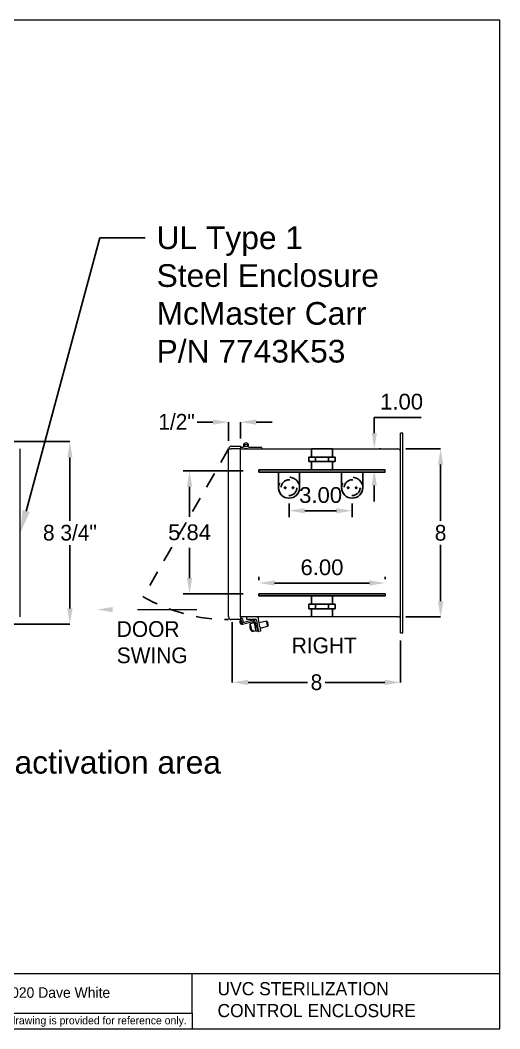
# Model space of a CAD drawing. Header units: inches. Extents: x -12.5 to 10.8, y 0.2 to 8.2.
# Drawn here: x -5.84 to -2.04, y 0.25 to 8.25 of the extents above; entities that cross this region are included whole.
import ezdxf
from ezdxf import colors
from ezdxf.entities.mleader import LeaderData, LeaderLine
from ezdxf.math import Vec2, Vec3

# ---------------------------------------------------------------- set-up
doc = ezdxf.new("R2010")
doc.units = ezdxf.units.IN
doc.header["$MEASUREMENT"] = 0
doc.header["$PDSIZE"] = -1
for name, pattern in [('HIDDEN2', [0.1875, 0.125, -0.0625]), ('SLD-Dashed', [0.075, 0.05, -0.025]), ('SLD-Solid', [0])]:
    doc.linetypes.add(name, pattern=pattern)
doc.styles.add('SLDTEXTSTYLE0', font='arial.ttf', dxfattribs={"width": 0.948})
doc.styles.get("Standard").update_dxf_attribs({"font": 'arial.ttf'})
doc.dimstyles.new('SLDDIMSTYLE0', dxfattribs={"dimtxt": 0.125, "dimasz": 0.125, "dimexe": 0, "dimexo": 0.0625, "dimgap": 0.03125, "dimtad": 0, "dimtih": 1, "dimtoh": 1, "dimlfac": 6, "dimrnd": 1e-09, "dimzin": 12, "dimdsep": 46, "dimlunit": 5, "dimtxsty": 'SLDTEXTSTYLE0', "dimsah": 1, "dimcen": 0.09, "dimadec": 0, "dimazin": 0, "dimtfac": 1, "dimtofl": 0, "dimtmove": 0, "dimatfit": 3, "dimfxl": 1, "dimfrac": 2, "dimtolj": 1, "dimtzin": 12, "dimarcsym": 0})
doc.dimstyles.new('SLDDIMSTYLE1', dxfattribs={"dimtxt": 0.125, "dimasz": 0.125, "dimexe": 0, "dimexo": 0.0625, "dimgap": 0.03125, "dimtad": 0, "dimtih": 1, "dimtoh": 1, "dimlfac": 6, "dimrnd": 1e-09, "dimzin": 12, "dimdsep": 46, "dimlunit": 5, "dimtxsty": 'SLDTEXTSTYLE0', "dimsah": 1, "dimcen": 0.09, "dimadec": 0, "dimazin": 0, "dimtfac": 1, "dimtofl": 0, "dimtmove": 0, "dimatfit": 3, "dimfxl": 1, "dimfrac": 2, "dimtolj": 1, "dimtzin": 12, "dimarcsym": 0})
doc.dimstyles.get("Standard").update_dxf_attribs({"dimtxt": 0.18, "dimasz": 0.18, "dimexe": 0.18, "dimexo": 0.0625, "dimgap": 0.09, "dimtad": 0, "dimtih": 1, "dimtoh": 1, "dimdec": 4, "dimzin": 0, "dimdsep": 46, "dimtxsty": 'Standard', "dimcen": 0.09, "dimadec": 0, "dimazin": 0, "dimtfac": 1, "dimtdec": 4, "dimtofl": 0, "dimtmove": 0, "dimatfit": 3, "dimfxl": 1, "dimtolj": 1, "dimtzin": 0, "dimarcsym": 0})

# ---------------------------------------------------------------- blocks, each defined once
blk = doc.blocks.new('Shortened Dimensions Statement')
at = {"color": 7, "linetype": 'SLD-Solid', "lineweight": 0, "insert": (-1.0243, 0.0328), "char_height": 0.0625, "attachment_point": 1, "style": 'SLDTEXTSTYLE0'}
blk.add_mtext('Information in this drawing is provided for reference only.', dxfattribs=at)
blk = doc.blocks.new('*D17')
at = {"color": 0, "linetype": 'SLD-Solid', "lineweight": -2, "transparency": 16777216}
for p, q in [((-4.1571, 3.4748), (-4.1571, 2.9977)), ((-2.8238, 3.3289), (-2.8238, 2.9977)), ((-4.0321, 2.9977), (-3.5608, 2.9977)), ((-2.9488, 2.9977), (-3.4202, 2.9977))]:
    blk.add_line(p, q, dxfattribs=at)
at = {"color": 0, "linetype": 'SLD-Solid', "transparency": 16777216}
for points in [[(-4.0321, 3.0186), (-4.0321, 2.9769), (-4.1571, 2.9977)], [(-2.9488, 3.0186), (-2.9488, 2.9769), (-2.8238, 2.9977)]]:
    blk.add_solid(points, dxfattribs=at)
at = {"layer": 'Defpoints', "color": 0, "linetype": 'SLD-Solid', "transparency": 16777216}
for p in [(-4.1571, 3.5373), (-2.8238, 3.3914), (-2.8238, 2.9977)]:
    blk.add_point(p, dxfattribs=at)
at = {"color": 0, "linetype": 'SLD-Solid', "lineweight": 0, "transparency": 16777216, "insert": (-3.4905, 3.0616), "char_height": 0.125, "attachment_point": 2, "style": 'SLDTEXTSTYLE0'}
blk.add_mtext('\\A1;8', dxfattribs=at)
blk = doc.blocks.new('*D18')
at = {"color": 0, "linetype": 'SLD-Solid', "lineweight": -2, "transparency": 16777216}
for p, q in [((-2.7821, 4.8498), (-2.507, 4.8498)), ((-2.507, 4.7248), (-2.507, 4.2782)), ((-2.507, 3.6414), (-2.507, 4.088)), ((-2.7821, 3.5164), (-2.507, 3.5164))]:
    blk.add_line(p, q, dxfattribs=at)
at = {"color": 0, "linetype": 'SLD-Solid', "transparency": 16777216}
for points in [[(-2.5278, 4.7248), (-2.4861, 4.7248), (-2.507, 4.8498)], [(-2.5278, 3.6414), (-2.4861, 3.6414), (-2.507, 3.5164)]]:
    blk.add_solid(points, dxfattribs=at)
at = {"layer": 'Defpoints', "color": 0, "linetype": 'SLD-Solid', "transparency": 16777216}
for p in [(-2.8446, 4.8498), (-2.507, 4.8498), (-2.8446, 3.5164)]:
    blk.add_point(p, dxfattribs=at)
at = {"color": 0, "linetype": 'SLD-Solid', "lineweight": 0, "transparency": 16777216, "insert": (-2.507, 4.2469), "char_height": 0.125, "attachment_point": 2, "style": 'SLDTEXTSTYLE0'}
blk.add_mtext('\\A1;8', dxfattribs=at)
blk = doc.blocks.new('*D19')
at = {"color": 0, "linetype": 'SLD-Solid', "lineweight": -2, "transparency": 16777216}
for p, q in [((-4.3105, 5.0625), (-4.4355, 5.0625)), ((-4.1855, 4.9123), (-4.1855, 5.0625)), ((-4.0921, 4.9331), (-4.0921, 5.0625)), ((-3.9671, 5.0625), (-3.8421, 5.0625))]:
    blk.add_line(p, q, dxfattribs=at)
at = {"color": 0, "linetype": 'SLD-Solid', "transparency": 16777216}
for points in [[(-4.3105, 5.0834), (-4.3105, 5.0417), (-4.1855, 5.0625)], [(-3.9671, 5.0834), (-3.9671, 5.0417), (-4.0921, 5.0625)]]:
    blk.add_solid(points, dxfattribs=at)
at = {"layer": 'Defpoints', "color": 0, "linetype": 'SLD-Solid', "transparency": 16777216}
for p in [(-4.1855, 5.0625), (-4.1855, 4.8498), (-4.0921, 4.8706)]:
    blk.add_point(p, dxfattribs=at)
at = {"color": 0, "linetype": 'SLD-Solid', "lineweight": 0, "transparency": 16777216, "insert": (-4.5983, 5.1272), "char_height": 0.125, "attachment_point": 2, "style": 'SLDTEXTSTYLE0'}
blk.add_mtext('\\A1;1/2"', dxfattribs=at)
blk = doc.blocks.new('*D20')
at = {"color": 0, "linetype": 'SLD-Solid', "lineweight": -2, "transparency": 16777216}
for p, q in [((-5.8983, 4.9073), (-5.443, 4.9073)), ((-5.443, 4.7823), (-5.443, 4.279)), ((-5.443, 3.5839), (-5.443, 4.0872)), ((-5.8983, 3.4589), (-5.443, 3.4589))]:
    blk.add_line(p, q, dxfattribs=at)
at = {"color": 0, "linetype": 'SLD-Solid', "transparency": 16777216}
for points in [[(-5.4638, 4.7823), (-5.4221, 4.7823), (-5.443, 4.9073)], [(-5.4638, 3.5839), (-5.4221, 3.5839), (-5.443, 3.4589)]]:
    blk.add_solid(points, dxfattribs=at)
at = {"layer": 'Defpoints', "color": 0, "linetype": 'SLD-Solid', "transparency": 16777216}
for p in [(-5.9608, 4.9073), (-5.9608, 3.4589), (-5.443, 3.4589)]:
    blk.add_point(p, dxfattribs=at)
at = {"color": 0, "linetype": 'SLD-Solid', "lineweight": 0, "transparency": 16777216, "insert": (-5.443, 4.2478), "char_height": 0.125, "attachment_point": 2, "style": 'SLDTEXTSTYLE0'}
blk.add_mtext('\\A1;8 3/4"', dxfattribs=at)
blk = doc.blocks.new('*D35')
at = {"color": 0, "lineweight": -2, "transparency": 16777216}
for p, q in [((-3.7073, 4.4168), (-3.7073, 4.3092)), ((-3.2073, 4.4168), (-3.2073, 4.3092)), ((-3.5823, 4.3592), (-3.3323, 4.3592))]:
    blk.add_line(p, q, dxfattribs=at)
at = {"color": 0, "transparency": 16777216}
for points in [[(-3.5823, 4.38), (-3.5823, 4.3384), (-3.7073, 4.3592)], [(-3.3323, 4.38), (-3.3323, 4.3384), (-3.2073, 4.3592)]]:
    blk.add_solid(points, dxfattribs=at)
at = {"layer": 'Defpoints', "color": 0, "transparency": 16777216}
for p in [(-3.7073, 4.5418), (-3.2073, 4.5418), (-3.2073, 4.3592)]:
    blk.add_point(p, dxfattribs=at)
at = {"color": 0, "transparency": 16777216, "insert": (-3.4573, 4.4831), "char_height": 0.125, "attachment_point": 5}
blk.add_mtext('\\A1;3.00', dxfattribs=at)
blk = doc.blocks.new('*D36')
at = {"color": 0, "lineweight": -2, "transparency": 16777216}
for p, q in [((-3.0321, 4.9748), (-3.0321, 5.0998)), ((-3.0321, 5.0998), (-2.6596, 5.0998)), ((-2.9932, 4.8498), (-2.9821, 4.8498)), ((-3.0153, 4.6831), (-2.9821, 4.6831)), ((-3.0321, 4.5581), (-3.0321, 4.4331))]:
    blk.add_line(p, q, dxfattribs=at)
at = {"color": 0, "transparency": 16777216}
for points in [[(-3.0529, 4.9748), (-3.0113, 4.9748), (-3.0321, 4.8498)], [(-3.0529, 4.5581), (-3.0113, 4.5581), (-3.0321, 4.6831)]]:
    blk.add_solid(points, dxfattribs=at)
at = {"layer": 'Defpoints', "color": 0, "transparency": 16777216}
for p in [(-3.1182, 4.8498), (-3.0321, 4.8498), (-3.1403, 4.6831)]:
    blk.add_point(p, dxfattribs=at)
at = {"color": 0, "transparency": 16777216, "insert": (-2.8158, 5.2236), "char_height": 0.125, "attachment_point": 5}
blk.add_mtext('\\A1;1.00', dxfattribs=at)
blk = doc.blocks.new('*D37')
at = {"color": 0, "lineweight": -2, "transparency": 16777216}
for p, q in [((-3.9463, 3.8081), (-3.9463, 3.836)), ((-3.8213, 3.786), (-3.0713, 3.786)), ((-2.9463, 3.8169), (-2.9463, 3.836))]:
    blk.add_line(p, q, dxfattribs=at)
at = {"color": 0, "transparency": 16777216}
for points in [[(-3.8213, 3.8069), (-3.8213, 3.7652), (-3.9463, 3.786)], [(-3.0713, 3.8069), (-3.0713, 3.7652), (-2.9463, 3.786)]]:
    blk.add_solid(points, dxfattribs=at)
at = {"layer": 'Defpoints', "color": 0, "transparency": 16777216}
for p in [(-2.9463, 3.786), (-3.9463, 3.6831), (-2.9463, 3.6919)]:
    blk.add_point(p, dxfattribs=at)
at = {"color": 0, "transparency": 16777216, "insert": (-3.4463, 3.9099), "char_height": 0.125, "attachment_point": 5}
blk.add_mtext('\\A1;6.00', dxfattribs=at)
blk = doc.blocks.new('*D38')
at = {"color": 0, "lineweight": -2, "transparency": 16777216}
for p, q in [((-4.0713, 4.6744), (-4.5451, 4.6744)), ((-4.4951, 4.5494), (-4.4951, 4.3113)), ((-4.4951, 3.8256), (-4.4951, 4.0637)), ((-4.0713, 3.7006), (-4.5451, 3.7006))]:
    blk.add_line(p, q, dxfattribs=at)
at = {"color": 0, "transparency": 16777216}
for points in [[(-4.516, 4.5494), (-4.4743, 4.5494), (-4.4951, 4.6744)], [(-4.516, 3.8256), (-4.4743, 3.8256), (-4.4951, 3.7006)]]:
    blk.add_solid(points, dxfattribs=at)
at = {"layer": 'Defpoints', "color": 0, "transparency": 16777216}
for p in [(-3.9463, 4.6744), (-4.4951, 3.7006), (-3.9463, 3.7006)]:
    blk.add_point(p, dxfattribs=at)
at = {"color": 0, "transparency": 16777216, "insert": (-4.4951, 4.1875), "char_height": 0.125, "attachment_point": 5}
blk.add_mtext('\\A1;5.84', dxfattribs=at)

msp = doc.modelspace()

# ---------------------------------------------------------------- linework, layer by layer
at = {"color": 7, "linetype": 'SLD-Solid', "lineweight": 0}
for p, q in [((-2.038, 8.25), (-12.538, 8.25)), ((-2.038, 0.25), (-2.038, 8.25)), ((-4.9081, 3.5749), (-4.4367, 3.5749)), ((-6.6706, 0.6875), (-2.038, 0.6875)), ((-4.4755, 0.375), (-4.4755, 0.6875)), ((-6.6706, 0.375), (-4.4755, 0.375)), ((-4.4755, 0.375), (-4.4755, 0.25)), ((-12.538, 0.25), (-2.038, 0.25))]:
    msp.add_line(p, q, dxfattribs=at)
at = {"color": 7, "linetype": 'SLD-Solid', "lineweight": 15}
for p, q in [((-2.8063, 4.9748), (-2.8238, 4.9748)), ((-2.8238, 4.9306), (-2.8238, 4.9748)), ((-2.8063, 4.9306), (-2.8063, 4.9748)), ((-2.8238, 3.4356), (-2.8238, 4.9306)), ((-2.8063, 3.4356), (-2.8063, 4.9306)), ((-5.8367, 3.5164), (-5.8367, 4.8498)), ((-4.1855, 4.8498), (-4.1646, 4.8498)), ((-4.1855, 3.5164), (-4.1855, 4.8498)), ((-4.1646, 4.8706), (-4.0921, 4.8706)), ((-4.0921, 4.8498), (-4.1646, 4.8498)), ((-4.0921, 4.8706), (-4.0921, 4.8498)), ((-4.0735, 4.8602), (-4.0921, 4.8602)), ((-4.0921, 4.8498), (-2.8446, 4.8498)), ((-4.0921, 3.5164), (-4.0921, 4.8498)), ((-4.0632, 4.8626), (-4.0735, 4.8602)), ((-4.0727, 4.8498), (-4.048, 4.8555)), ((-4.048, 4.8555), (-4.0233, 4.8498)), ((-4.0224, 4.8602), (-4.0327, 4.8626)), ((-3.923, 4.8602), (-4.0224, 4.8602)), ((-3.923, 4.8498), (-3.923, 4.8602)), ((-2.9905, 4.6656), (-2.9463, 4.6656)), ((-2.9463, 4.6656), (-2.9463, 4.6831)), ((-3.9463, 3.7006), (-2.9905, 3.7006)), ((-3.9463, 3.6831), (-2.9905, 3.6831)), ((-2.9905, 3.7006), (-2.9463, 3.7006)), ((-2.9905, 3.6831), (-2.9463, 3.6831)), ((-2.9463, 3.7006), (-2.9463, 3.6831)), ((-4.0921, 3.4956), (-4.1646, 3.4956)), ((-4.0921, 3.4939), (-4.0963, 3.4823)), ((-2.8446, 3.5164), (-4.0921, 3.5164)), ((-4.0921, 3.5164), (-4.0921, 3.4956)), ((-4.0842, 3.4911), (-4.0921, 3.4939)), ((-4.0835, 3.4833), (-4.0881, 3.4706)), ((-4.0881, 3.4706), (-4.0764, 3.4663)), ((-4.0764, 3.4663), (-4.0718, 3.479)), ((-3.9965, 3.4918), (-4.0748, 3.4709)), ((-4.0747, 3.4588), (-3.9934, 3.4806)), ((-4.0438, 3.5164), (-4.0438, 3.4983)), ((-4.0438, 3.4983), (-3.973, 3.4983)), ((-3.985, 3.469), (-4.0146, 3.461)), ((-3.9871, 3.4769), (-3.9756, 3.4339)), ((-3.9643, 3.437), (-3.9758, 3.4799)), ((-3.9605, 3.4647), (-3.971, 3.4618)), ((-3.9647, 3.4913), (-3.9558, 3.4347)), ((-3.9378, 3.4375), (-3.9479, 3.5011)), ((-3.8865, 3.4845), (-3.9429, 3.4694)), ((-3.9363, 3.428), (-3.8757, 3.4442)), ((-3.8804, 3.481), (-3.8865, 3.4845)), ((-3.8757, 3.4442), (-3.8722, 3.4504)), ((-4.0008, 3.4095), (-3.9921, 3.4119)), ((-3.9987, 3.4015), (-3.99, 3.4038)), ((-3.9984, 3.4005), (-3.9688, 3.4084)), ((-3.9554, 3.4035), (-3.9666, 3.4004)), ((-3.9602, 3.4216), (-3.954, 3.4233)), ((-3.9324, 3.4033), (-3.9504, 3.4004)), ((-2.8238, 3.3914), (-2.8238, 3.4356)), ((-2.8238, 3.3914), (-2.8063, 3.3914)), ((-2.8063, 3.3914), (-2.8063, 3.4356))]:
    msp.add_line(p, q, dxfattribs=at)
at = {"linetype": 'HIDDEN2'}
msp.add_line((-4.1855, 4.8498), (-4.8626, 3.6769), dxfattribs=at)
for p, q in [((-3.3628, 4.8501), (-3.5298, 4.8501)), ((-3.5298, 4.8501), (-3.5298, 4.7839)), ((-3.3628, 4.8501), (-3.3628, 4.7839)), ((-3.3422, 4.7839), (-3.5505, 4.7839)), ((-3.5505, 4.7839), (-3.5505, 4.7493)), ((-3.3422, 4.7839), (-3.5505, 4.7839)), ((-3.5505, 4.7839), (-3.4463, 4.7839)), ((-3.5505, 4.7493), (-3.3422, 4.7493)), ((-3.5298, 4.7493), (-3.5298, 4.6831)), ((-3.4463, 4.7839), (-3.4984, 4.7839)), ((-3.4984, 4.7839), (-3.4984, 4.7493)), ((-3.3942, 4.7839), (-3.3942, 4.7493)), ((-3.3628, 4.7493), (-3.3628, 4.6831)), ((-3.3422, 4.7839), (-3.3422, 4.7493)), ((-3.9463, 4.6831), (-3.9463, 4.6656)), ((-2.9463, 4.6831), (-3.9463, 4.6831)), ((-3.9463, 4.6656), (-2.9463, 4.6656)), ((-3.624, 4.6656), (-3.7907, 4.6656)), ((-3.7907, 4.5418), (-3.7907, 4.6656)), ((-3.624, 4.5418), (-3.624, 4.6656)), ((-3.5298, 4.6831), (-3.3628, 4.6831)), ((-3.4684, 4.6656), (-2.9463, 4.6656)), ((-3.124, 4.6656), (-3.2907, 4.6656)), ((-3.2907, 4.5418), (-3.2907, 4.6656)), ((-3.124, 4.5418), (-3.124, 4.6656)), ((-3.9463, 3.6831), (-3.9463, 3.7006)), ((-2.9463, 3.7006), (-3.9463, 3.7006)), ((-3.4684, 3.7006), (-3.9463, 3.7006)), ((-2.9463, 3.6831), (-3.9463, 3.6831)), ((-3.624, 3.7006), (-3.7907, 3.7006)), ((-3.5298, 3.617), (-3.5298, 3.6831)), ((-3.5298, 3.6831), (-3.3628, 3.6831)), ((-3.4684, 3.7006), (-2.9463, 3.7006)), ((-3.3628, 3.617), (-3.3628, 3.6831)), ((-3.124, 3.7006), (-3.2907, 3.7006)), ((-3.5505, 3.5823), (-3.5505, 3.617)), ((-3.5505, 3.617), (-3.3422, 3.617)), ((-3.4984, 3.5823), (-3.4984, 3.617)), ((-3.3942, 3.5823), (-3.3942, 3.617)), ((-3.3422, 3.5823), (-3.3422, 3.617)), ((-3.3422, 3.5823), (-3.5505, 3.5823)), ((-3.3422, 3.5823), (-3.5505, 3.5823)), ((-3.5505, 3.5823), (-3.4463, 3.5823)), ((-3.5298, 3.5161), (-3.5298, 3.5823)), ((-3.4463, 3.5823), (-3.4984, 3.5823)), ((-3.3628, 3.5161), (-3.3628, 3.5823))]:
    msp.add_line(p, q)
at = {"color": 7, "linetype": 'SLD-Solid', "lineweight": 15, "flags": 128}
for points in [[(-4.0008, 3.4095), (-4.0014, 3.4118), (-4.0021, 3.4142), (-4.0028, 3.4169), (-4.0035, 3.4196), (-4.0043, 3.4225), (-4.0051, 3.4254), (-4.0059, 3.4284), (-4.0067, 3.4315), (-4.0075, 3.4345), (-4.0083, 3.4375), (-4.0091, 3.4404), (-4.0098, 3.4432), (-4.0106, 3.4459), (-4.0112, 3.4484), (-4.0119, 3.4508), (-4.0125, 3.453), (-4.013, 3.4549), (-4.0134, 3.4566), (-4.0138, 3.4581), (-4.0141, 3.4592), (-4.0144, 3.4601), (-4.0145, 3.4607), (-4.0146, 3.461), (-4.0146, 3.461)], [(-3.8757, 3.4442), (-3.8757, 3.4444), (-3.8759, 3.4449), (-3.8761, 3.4456), (-3.8763, 3.4466), (-3.8767, 3.4479), (-3.8771, 3.4495), (-3.8776, 3.4513), (-3.8781, 3.4533), (-3.8787, 3.4554), (-3.8793, 3.4577), (-3.8799, 3.4601), (-3.8806, 3.4625), (-3.8813, 3.465), (-3.8819, 3.4675), (-3.8826, 3.4699), (-3.8832, 3.4722), (-3.8838, 3.4744), (-3.8843, 3.4765), (-3.8848, 3.4784), (-3.8853, 3.48), (-3.8857, 3.4815), (-3.886, 3.4827), (-3.8862, 3.4835), (-3.8864, 3.4842), (-3.8865, 3.4845), (-3.8865, 3.4845)], [(-3.8804, 3.481), (-3.8803, 3.4809), (-3.8803, 3.4806), (-3.8801, 3.48), (-3.8799, 3.4792), (-3.8796, 3.478), (-3.8792, 3.4767), (-3.8788, 3.4751), (-3.8783, 3.4733), (-3.8778, 3.4714), (-3.8773, 3.4694), (-3.8767, 3.4673), (-3.8761, 3.4651), (-3.8755, 3.463), (-3.875, 3.4609), (-3.8745, 3.459), (-3.874, 3.4571), (-3.8735, 3.4554), (-3.8731, 3.4539), (-3.8728, 3.4527), (-3.8725, 3.4517), (-3.8723, 3.451), (-3.8722, 3.4505), (-3.8722, 3.4504)], [(-3.9984, 3.4005), (-3.9984, 3.4005), (-3.9985, 3.4009), (-3.9987, 3.4015)], [(-3.99, 3.4038), (-3.9901, 3.4044), (-3.9903, 3.4051), (-3.9905, 3.4059), (-3.9908, 3.4069), (-3.9911, 3.408), (-3.9914, 3.4092), (-3.9917, 3.4105), (-3.9921, 3.4119)], [(-3.9666, 3.4004), (-3.9667, 3.4006), (-3.9668, 3.4011), (-3.967, 3.4019), (-3.9673, 3.403), (-3.9677, 3.4044), (-3.9681, 3.4061), (-3.9687, 3.408), (-3.9693, 3.4103), (-3.9699, 3.4127), (-3.9706, 3.4153), (-3.9714, 3.4181), (-3.9722, 3.4211), (-3.973, 3.4242), (-3.9738, 3.4274), (-3.9747, 3.4307), (-3.9756, 3.4339)], [(-3.9643, 3.437), (-3.9635, 3.4337), (-3.9626, 3.4304), (-3.9617, 3.4272), (-3.9609, 3.4241), (-3.9601, 3.4212), (-3.9593, 3.4183), (-3.9586, 3.4157), (-3.958, 3.4133), (-3.9574, 3.4111), (-3.9569, 3.4091), (-3.9564, 3.4074), (-3.956, 3.406), (-3.9557, 3.4049), (-3.9555, 3.4041), (-3.9554, 3.4036), (-3.9554, 3.4035)], [(-3.9558, 3.4347), (-3.9552, 3.4313), (-3.9547, 3.428), (-3.9542, 3.4247), (-3.9537, 3.4216), (-3.9532, 3.4185), (-3.9528, 3.4157), (-3.9523, 3.413), (-3.9519, 3.4105), (-3.9516, 3.4082), (-3.9513, 3.4062), (-3.951, 3.4045), (-3.9508, 3.4031), (-3.9506, 3.4019), (-3.9505, 3.4011), (-3.9504, 3.4006), (-3.9504, 3.4004)], [(-3.9378, 3.4375), (-3.9373, 3.4342), (-3.9368, 3.4308), (-3.9363, 3.4276), (-3.9358, 3.4244), (-3.9353, 3.4214), (-3.9348, 3.4185), (-3.9344, 3.4158), (-3.934, 3.4133), (-3.9336, 3.4111), (-3.9333, 3.4091), (-3.9331, 3.4073), (-3.9328, 3.4059), (-3.9326, 3.4048), (-3.9325, 3.4039), (-3.9324, 3.4035), (-3.9324, 3.4033)]]:
    msp.add_lwpolyline(points, dxfattribs=at)
at = {"color": 7, "linetype": 'SLD-Solid', "lineweight": 15}
msp.add_circle((-4.048, 4.8768), 0.0104, dxfattribs=at)
at = {"linetype": 'SLD-Dashed'}
for centre, radius in [((-3.7073, 4.5418), 0.0833), ((-3.7073, 4.5418), 0.0625), ((-3.2073, 4.5418), 0.0833), ((-3.2073, 4.5418), 0.0625), ((-3.7386, 4.5418), 0.00566), ((-3.6761, 4.5418), 0.00566), ((-3.2386, 4.5418), 0.00566), ((-3.1761, 4.5418), 0.00566)]:
    msp.add_circle(centre, radius, dxfattribs=at)
at = {"color": 7, "linetype": 'SLD-Solid', "lineweight": 15}
for centre, radius, start, end in [((-4.048, 4.8768), 0.0208, 317, 223), ((-4.1646, 4.8498), 0.0208, 90, 180), ((-2.8446, 4.8289), 0.0208, 0, 90), ((-2.8446, 3.5373), 0.0208, 270, 0), ((-4.1646, 3.5164), 0.0208, 180, 270), ((-4.0794, 3.4762), 0.018, 160, 285), ((-4.0921, 3.4864), 0.0217, 340, 90), ((-4.0921, 3.4864), 0.00917, 340, 90), ((-3.9805, 3.442), 0.0383, 175.8749, 238.00904), ((-3.9689, 3.4409), 0.05, 156.19538, 175.52878), ((-3.9921, 3.4756), 0.0168, 15, 105), ((-3.9921, 3.4756), 0.00517, 15, 105), ((-3.973, 3.4899), 0.00833, 9, 90), ((-3.9659, 3.4983), 0.0182, 9, 90), ((-3.978, 3.4343), 0.0388, 189.07165, 237.77317), ((-3.9689, 3.4409), 0.05, 214.47122, 233.80462)]:
    msp.add_arc(centre, radius, start, end, dxfattribs=at)
for centre in [(-3.7073, 4.5418), (-3.2073, 4.5418)]:
    msp.add_arc(centre, 0.0833, 180, 0)
at = {"linetype": 'HIDDEN2'}
msp.add_arc((-4.1855, 4.8498), 1.3543, 240, 270, dxfattribs=at)
at = {"color": 7, "linetype": 'SLD-Solid'}
msp.add_solid([(-5.1032, 3.5957), (-5.1032, 3.5541), (-5.2282, 3.5749)], dxfattribs=at)

# ---------------------------------------------------------------- block references
at = {"color": 7, "linetype": 'Continuous'}
msp.add_blockref('Shortened Dimensions Statement', (-5.5724, 0.3152), dxfattribs=at)

# ---------------------------------------------------------------- texts
at = {"color": 7, "linetype": 'Continuous', "lineweight": 0, "attachment_point": 1, "style": 'SLDTEXTSTYLE0'}
for s, insert, char_height in [('DOOR\\PSWING', (-5.0717, 3.4833), 0.125), ('RIGHT', (-3.6857, 3.3534), 0.125), ('© 2020 Dave White', (-6.0822, 0.5793), 0.083333), ('UVC STERILIZATION\\PCONTROL ENCLOSURE', (-4.2736, 0.6204), 0.104167)]:
    msp.add_mtext(s, dxfattribs=dict(at, insert=insert, char_height=char_height))

# ---------------------------------------------------------------- dimensions: what is measured, and where the dimension line sits
for base, p1, p2, picture, middle in [((-3.0321, 4.8498), (-3.1403, 4.6831), (-3.1182, 4.8498), '*D36', (-2.8158, 5.2236)), ((-4.4951, 3.7006), (-3.9463, 4.6744), (-3.9463, 3.7006), '*D38', (-4.4951, 4.1875))]:
    dim = msp.add_linear_dim(base=base, p1=p1, p2=p2, angle=90, dimstyle='Standard', override={"dimtxt": 0.125, "dimasz": 0.125, "dimexe": 0.05, "dimexo": 0.125, "dimgap": 0.06, "dimtad": 1, "dimdec": 2, "dimlfac": 6, "dimadec": 2, "dimtdec": 2})
    dim.commit()
    dim.dimension.update_dxf_attribs({"geometry": picture, "text_midpoint": middle})
at = {"color": 7, "linetype": 'SLD-Solid', "lineweight": 0}
for base, p1, p2, angle, dimstyle, picture, middle in [((-4.1855, 5.0625), (-4.0921, 4.8706), (-4.1855, 4.8498), 180, 'SLDDIMSTYLE1', '*D19', (-4.5983, 5.0625)), ((-5.443, 3.4589), (-5.9608, 4.9073), (-5.9608, 3.4589), 90, 'SLDDIMSTYLE0', '*D20', (-5.443, 4.1831))]:
    dim = msp.add_linear_dim(base=base, p1=p1, p2=p2, angle=angle, text='<>"', dimstyle=dimstyle, dxfattribs=at)
    dim.commit()
    dim.dimension.update_dxf_attribs({"geometry": picture, "text_midpoint": middle, "dimtype": 160})
for base, p1, p2, angle, picture, middle in [((-2.507, 4.8498), (-2.8446, 3.5164), (-2.8446, 4.8498), 90, '*D18', (-2.507, 4.1831)), ((-2.8238, 2.9977), (-4.1571, 3.5373), (-2.8238, 3.3914), 180, '*D17', (-3.4905, 2.9977))]:
    dim = msp.add_linear_dim(base=base, p1=p1, p2=p2, angle=angle, dimstyle='SLDDIMSTYLE0', dxfattribs=at)
    dim.commit()
    dim.dimension.update_dxf_attribs({"geometry": picture, "text_midpoint": middle, "dimtype": 160})
for base, p1, p2, picture, middle in [((-3.2073, 4.3592), (-3.7073, 4.5418), (-3.2073, 4.5418), '*D35', (-3.4573, 4.3592)), ((-2.9463, 3.786), (-3.9463, 3.6831), (-2.9463, 3.6919), '*D37', (-3.4463, 3.786))]:
    dim = msp.add_linear_dim(base=base, p1=p1, p2=p2, dimstyle='Standard', override={"dimtxt": 0.125, "dimasz": 0.125, "dimexe": 0.05, "dimexo": 0.125, "dimgap": 0.06, "dimtad": 1, "dimdec": 2, "dimlfac": 6, "dimadec": 2, "dimtdec": 2})
    dim.commit()
    dim.dimension.update_dxf_attribs({"geometry": picture, "text_midpoint": middle, "dimtype": 160})

# ---------------------------------------------------------------- leaders
ml = msp.add_multileader_mtext('Standard')
ml.set_content('UL Type 1\\PSteel Enclosure\\PMcMaster Carr\\PP/N 7743K53', color=256)
ml.set_leader_properties()
ml.build(insert=Vec2(0, 0))
ml.multileader.update_dxf_attribs({"text_right_attachment_type": 6, "dogleg_length": 0.36, "arrow_head_size": 0.18})
ctx = ml.context
ctx.base_point, ctx.char_height, ctx.arrow_head_size, ctx.landing_gap_size, ctx.plane_origin = Vec3(-4.8463, 6.523), 0.18, 0.18, 0.09, Vec3(-6.3517, 4.9665)
ctx.right_attachment = 6
notes = []
notes.append((ctx, [(0, (1, 1, 0), (-5.2063, 6.523), (1, 0), 0.36, [(0, [(-5.8367, 4.1831)], 0, [])])]))
ctx.mtext.insert, ctx.mtext.flow_direction = Vec3(-4.7563, 6.6146), 5
ml = msp.add_multileader_mtext('Standard')
ml.set_content('sample deactivation area', color=256)
ml.set_leader_properties()
ml.build(insert=Vec2(0, 0))
ml.multileader.update_dxf_attribs({"text_right_attachment_type": 6, "dogleg_length": 0.36, "arrow_head_size": 0.18})
ctx = ml.context
ctx.base_point, ctx.char_height, ctx.arrow_head_size, ctx.landing_gap_size, ctx.plane_origin = Vec3(-7.1317, 2.3392), 0.18, 0.18, 0.09, Vec3(-8.6371, 0.7827)
ctx.right_attachment = 6
notes.append((ctx, [(0, (1, 1, 0), (-7.4917, 2.3392), (1, 0), 0.36, [(0, [(-8.1379, 3.9327)], 0, [])])]))
ctx.mtext.insert, ctx.mtext.flow_direction = Vec3(-7.0417, 2.4541), 5
for ctx, leaders in notes:
    for number, flags, end, landing, length, lines in leaders:
        leader = LeaderData()
        leader.index, (leader.has_last_leader_line, leader.has_dogleg_vector, leader.attachment_direction) = number, flags
        leader.last_leader_point, leader.dogleg_vector, leader.dogleg_length = Vec3(end), Vec3(landing), length
        for number, points, colour, breaks in lines:
            line = LeaderLine()
            line.index, line.vertices, line.color, line.breaks = number, Vec3.list(points), colors.encode_raw_color(colour), breaks
            leader.lines.append(line)
        ctx.leaders.append(leader)

doc.saveas('drawing.dxf')
